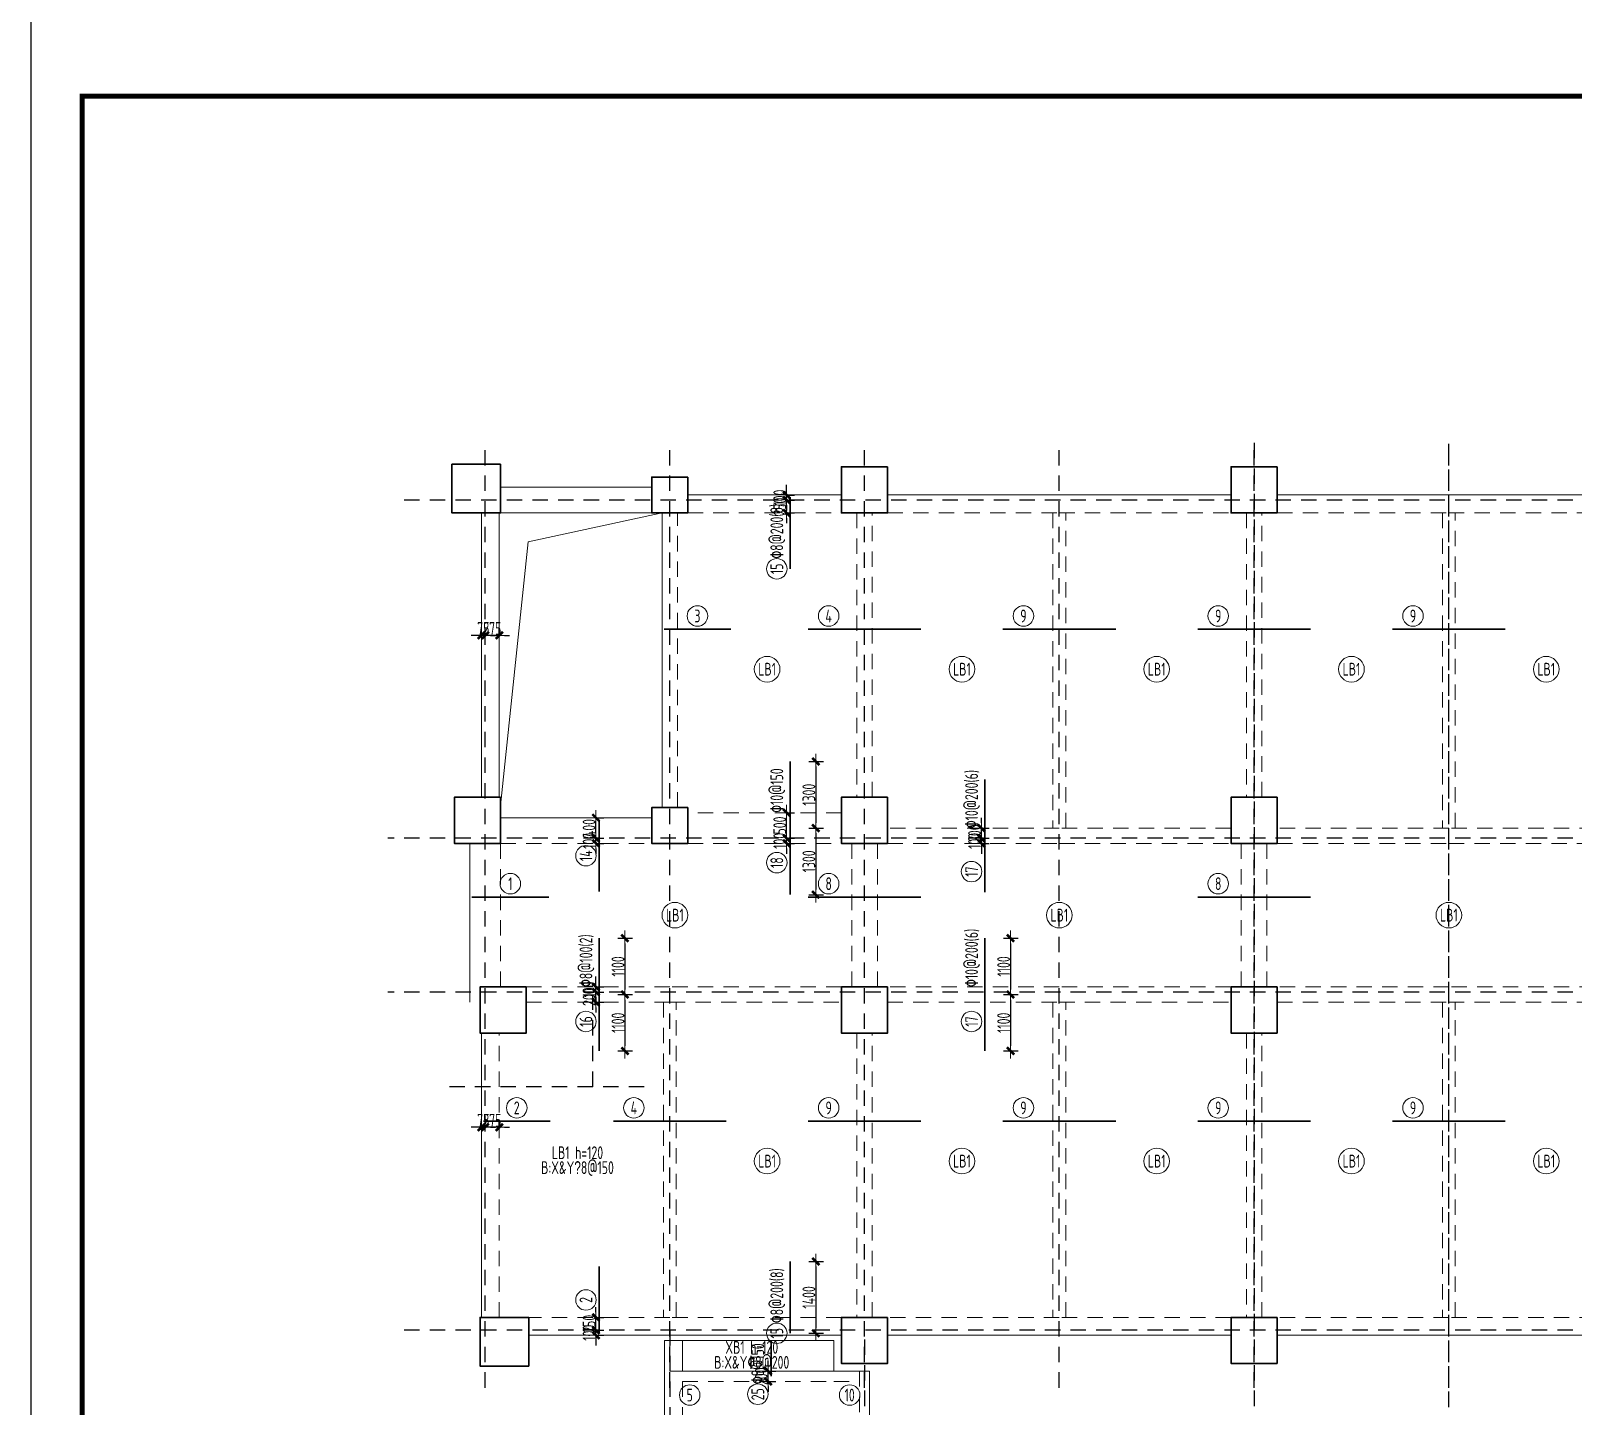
# Model space of a CAD drawing. Header units: millimetres. Extents: x 539196 to 807275, y 431843 to 1156631.
# Drawn here: x 747875 to 777965, y 908376 to 935218 of the extents above; entities that cross this region are included whole.
import ezdxf
from ezdxf.enums import TextEntityAlignment as Align

# ---------------------------------------------------------------- set-up
doc = ezdxf.new("R2010")
doc.units = ezdxf.units.MM
doc.header["$MEASUREMENT"] = 0
doc.linetypes.add('DOTE', pattern=[2.42, 2, -0.2, 0.02, -0.2])
doc.linetypes.add('虚线', pattern=[500, 300, -200])
doc.layers.add('DOTE', color=1, linetype='DOTE')
doc.layers.add('PUB_TITLE', color=4, linetype='Continuous')
for name, color, linetype, lineweight in [('尺寸标注-梁', 3, 'Continuous', 18), ('板洞边线', 253, 'Continuous', 18), ('楼板正筋文字', 7, 'Continuous', 18), ('楼板负筋文字', 7, 'Continuous', 18), ('楼板负筋标注', 3, 'Continuous', 18), ('楼板负筋编号', 3, 'Continuous', 18), ('楼板负筋钢筋', 1, 'Continuous', 35), ('砼柱', 2, 'Continuous', 35), ('砼梁', 4, 'Continuous', 18), ('轴线标注', 3, 'Continuous', 18)]:
    doc.layers.add(name, color=color, linetype=linetype, lineweight=lineweight)
doc.styles.add('样式 1_yjk_yjk_yjk_yjk_yjk_yjk_yjk_yjk_yjk_yjk_yjk_yjk_yjk_yjk_yjk_yjk', font='yjkeng.shx', dxfattribs={"width": 0.7, "bigfont": 'yjkchn.shx'})
doc.dimstyles.new('盈建科结构_yjk_yjk_yjk_yjk_yjk_yjk_yjk_yjk_yjk_yjk_yjk_yjk_yjk_yjk_yjk_yjk', dxfattribs={"dimscale": 100, "dimtxt": 2.5, "dimasz": 1, "dimexe": 1.5, "dimexo": 0.625, "dimgap": 0.1, "dimtad": 1, "dimdec": 0, "dimrnd": 1, "dimzin": 0, "dimdsep": 46, "dimtxsty": '样式 1_yjk_yjk_yjk_yjk_yjk_yjk_yjk_yjk_yjk_yjk_yjk_yjk_yjk_yjk_yjk_yjk', "dimblk": '_yjkbk', "dimblk1": 'ARCHTICK', "dimblk2": 'ARCHTICK', "dimcen": 0.09, "dimadec": 0, "dimazin": 0, "dimtfac": 1, "dimtdec": 4, "dimtix": 1, "dimtmove": 2, "dimatfit": 3, "dimfxl": 0, "dimtolj": 1, "dimtzin": 0, "dimarcsym": 0})

# ---------------------------------------------------------------- blocks, each defined once
blk = doc.blocks.new('_yjkbk')
blk.add_line((-1, 0), (1.5, 0))
blk.add_lwpolyline([(-0.7, -0.7, 0.5, 0.5, 0), (0.7, 0.7, 0.5, 0.5, 0)], format="xyseb")
blk = doc.blocks.new('*D737')
at = {"layer": 'Defpoints', "color": 0}
for p in [(758900, 909859), (758900, 909759), (758901, 909859)]:
    blk.add_point(p, dxfattribs=at)
at = {"layer": '尺寸标注-梁', "color": 0, "lineweight": -2}
for p, q in [((758901, 909959), (758901, 910059)), ((758900, 909859), (759051, 909859)), ((758900, 909759), (759051, 909759)), ((758901, 909759), (758901, 909859)), ((758901, 909659), (758901, 909559))]:
    blk.add_line(p, q, dxfattribs=at)
at = {"layer": '尺寸标注-梁', "color": 0, "lineweight": -2, "xscale": 100, "yscale": 100, "zscale": 100}
for p, rotation in [((758901, 909859), 270), ((758901, 909759), 90)]:
    blk.add_blockref('_yjkbk', p, dxfattribs=dict(at, rotation=rotation))
at = {"layer": '尺寸标注-梁', "color": 0, "insert": (758766, 909809), "char_height": 250, "attachment_point": 5, "rotation": 90, "style": '样式 1_yjk_yjk_yjk_yjk_yjk_yjk_yjk_yjk_yjk_yjk_yjk_yjk_yjk_yjk_yjk_yjk'}
blk.add_mtext('\\A1;100', dxfattribs=at)
blk = doc.blocks.new('_ARCHTICK')
at = {"color": 0, "linetype": 'ByBlock', "const_width": 0.15}
blk.add_lwpolyline([(-0.5, -0.5), (0.5, 0.5)], dxfattribs=at)
blk = doc.blocks.new('*D738')
at = {"layer": 'Defpoints', "color": 0}
for p in [(758900, 910109), (758901, 910109), (758900, 909859)]:
    blk.add_point(p, dxfattribs=at)
at = {"layer": '尺寸标注-梁', "color": 0, "lineweight": -2}
for p, q in [((758901, 910209), (758901, 910309)), ((758900, 910109), (759051, 910109)), ((758901, 909859), (758901, 910109)), ((758900, 909859), (759051, 909859)), ((758901, 909759), (758901, 909659))]:
    blk.add_line(p, q, dxfattribs=at)
at = {"layer": '尺寸标注-梁', "color": 0, "lineweight": -2, "xscale": 100, "yscale": 100, "zscale": 100}
for p, rotation in [((758901, 910109), 270), ((758901, 909859), 90)]:
    blk.add_blockref('_yjkbk', p, dxfattribs=dict(at, rotation=rotation))
at = {"layer": '尺寸标注-梁', "color": 0, "insert": (758766, 909984), "char_height": 250, "attachment_point": 5, "rotation": 90, "style": '样式 1_yjk_yjk_yjk_yjk_yjk_yjk_yjk_yjk_yjk_yjk_yjk_yjk_yjk_yjk_yjk_yjk'}
blk.add_mtext('\\A1;250', dxfattribs=at)
blk = doc.blocks.new('*D739')
at = {"layer": 'Defpoints', "color": 0}
for p in [(756740, 913820), (756740, 913819), (757015, 913819)]:
    blk.add_point(p, dxfattribs=at)
at = {"layer": '尺寸标注-梁', "color": 0, "lineweight": -2}
for p, q in [((756740, 913819), (756740, 913970)), ((757015, 913819), (757015, 913970)), ((756640, 913820), (756540, 913820)), ((757015, 913820), (756740, 913820)), ((757115, 913820), (757215, 913820))]:
    blk.add_line(p, q, dxfattribs=at)
at = {"layer": '尺寸标注-梁', "color": 0, "lineweight": -2, "xscale": 100, "yscale": 100, "zscale": 100}
blk.add_blockref('_yjkbk', (756740, 913820), dxfattribs=at)
at = {"layer": '尺寸标注-梁', "color": 0, "lineweight": -2, "xscale": 100, "yscale": 100, "zscale": 100, "rotation": 180}
blk.add_blockref('_yjkbk', (757015, 913820), dxfattribs=at)
at = {"layer": '尺寸标注-梁', "color": 0, "insert": (756878, 913955), "char_height": 250, "attachment_point": 5, "style": '样式 1_yjk_yjk_yjk_yjk_yjk_yjk_yjk_yjk_yjk_yjk_yjk_yjk_yjk_yjk_yjk_yjk'}
blk.add_mtext('\\A1;275', dxfattribs=at)
blk = doc.blocks.new('*D740')
at = {"layer": 'Defpoints', "color": 0}
for p in [(756665, 913820), (756665, 913819), (756740, 913819)]:
    blk.add_point(p, dxfattribs=at)
at = {"layer": '尺寸标注-梁', "color": 0, "lineweight": -2}
for p, q in [((756665, 913819), (756665, 913970)), ((756740, 913819), (756740, 913970)), ((756565, 913820), (756465, 913820)), ((756740, 913820), (756665, 913820)), ((756840, 913820), (756940, 913820))]:
    blk.add_line(p, q, dxfattribs=at)
at = {"layer": '尺寸标注-梁', "color": 0, "lineweight": -2, "xscale": 100, "yscale": 100, "zscale": 100}
blk.add_blockref('_yjkbk', (756665, 913820), dxfattribs=at)
at = {"layer": '尺寸标注-梁', "color": 0, "lineweight": -2, "xscale": 100, "yscale": 100, "zscale": 100, "rotation": 180}
blk.add_blockref('_yjkbk', (756740, 913820), dxfattribs=at)
at = {"layer": '尺寸标注-梁', "color": 0, "insert": (756703, 913955), "char_height": 250, "attachment_point": 5, "style": '样式 1_yjk_yjk_yjk_yjk_yjk_yjk_yjk_yjk_yjk_yjk_yjk_yjk_yjk_yjk_yjk_yjk'}
blk.add_mtext('\\A1;75', dxfattribs=at)
blk = doc.blocks.new('*D741')
at = {"layer": 'Defpoints', "color": 0}
for p in [(756740, 923420), (756740, 923419), (757015, 923419)]:
    blk.add_point(p, dxfattribs=at)
at = {"layer": '尺寸标注-梁', "color": 0, "lineweight": -2}
for p, q in [((756740, 923419), (756740, 923570)), ((757015, 923419), (757015, 923570)), ((756640, 923420), (756540, 923420)), ((757015, 923420), (756740, 923420)), ((757115, 923420), (757215, 923420))]:
    blk.add_line(p, q, dxfattribs=at)
at = {"layer": '尺寸标注-梁', "color": 0, "lineweight": -2, "xscale": 100, "yscale": 100, "zscale": 100}
blk.add_blockref('_yjkbk', (756740, 923420), dxfattribs=at)
at = {"layer": '尺寸标注-梁', "color": 0, "lineweight": -2, "xscale": 100, "yscale": 100, "zscale": 100, "rotation": 180}
blk.add_blockref('_yjkbk', (757015, 923420), dxfattribs=at)
at = {"layer": '尺寸标注-梁', "color": 0, "insert": (756878, 923555), "char_height": 250, "attachment_point": 5, "style": '样式 1_yjk_yjk_yjk_yjk_yjk_yjk_yjk_yjk_yjk_yjk_yjk_yjk_yjk_yjk_yjk_yjk'}
blk.add_mtext('\\A1;275', dxfattribs=at)
blk = doc.blocks.new('*D742')
at = {"layer": 'Defpoints', "color": 0}
for p in [(756665, 923420), (756665, 923419), (756740, 923419)]:
    blk.add_point(p, dxfattribs=at)
at = {"layer": '尺寸标注-梁', "color": 0, "lineweight": -2}
for p, q in [((756665, 923419), (756665, 923570)), ((756740, 923419), (756740, 923570)), ((756565, 923420), (756465, 923420)), ((756740, 923420), (756665, 923420)), ((756840, 923420), (756940, 923420))]:
    blk.add_line(p, q, dxfattribs=at)
at = {"layer": '尺寸标注-梁', "color": 0, "lineweight": -2, "xscale": 100, "yscale": 100, "zscale": 100}
blk.add_blockref('_yjkbk', (756665, 923420), dxfattribs=at)
at = {"layer": '尺寸标注-梁', "color": 0, "lineweight": -2, "xscale": 100, "yscale": 100, "zscale": 100, "rotation": 180}
blk.add_blockref('_yjkbk', (756740, 923420), dxfattribs=at)
at = {"layer": '尺寸标注-梁', "color": 0, "insert": (756703, 923555), "char_height": 250, "attachment_point": 5, "style": '样式 1_yjk_yjk_yjk_yjk_yjk_yjk_yjk_yjk_yjk_yjk_yjk_yjk_yjk_yjk_yjk_yjk'}
blk.add_mtext('\\A1;75', dxfattribs=at)
blk = doc.blocks.new('*D743')
at = {"layer": 'Defpoints', "color": 0}
for p in [(758900, 919459), (758900, 919359), (758901, 919459)]:
    blk.add_point(p, dxfattribs=at)
at = {"layer": '尺寸标注-梁', "color": 0, "lineweight": -2}
for p, q in [((758901, 919559), (758901, 919659)), ((758900, 919459), (759051, 919459)), ((758900, 919359), (759051, 919359)), ((758901, 919359), (758901, 919459)), ((758901, 919259), (758901, 919159))]:
    blk.add_line(p, q, dxfattribs=at)
at = {"layer": '尺寸标注-梁', "color": 0, "lineweight": -2, "xscale": 100, "yscale": 100, "zscale": 100}
for p, rotation in [((758901, 919459), 270), ((758901, 919359), 90)]:
    blk.add_blockref('_yjkbk', p, dxfattribs=dict(at, rotation=rotation))
at = {"layer": '尺寸标注-梁', "color": 0, "insert": (758766, 919409), "char_height": 250, "attachment_point": 5, "rotation": 90, "style": '样式 1_yjk_yjk_yjk_yjk_yjk_yjk_yjk_yjk_yjk_yjk_yjk_yjk_yjk_yjk_yjk_yjk'}
blk.add_mtext('\\A1;100', dxfattribs=at)
blk = doc.blocks.new('*D744')
at = {"layer": 'Defpoints', "color": 0}
for p in [(758900, 919859), (758901, 919859), (758900, 919459)]:
    blk.add_point(p, dxfattribs=at)
at = {"layer": '尺寸标注-梁', "color": 0, "lineweight": -2}
for p, q in [((758900, 919859), (759051, 919859)), ((758901, 919559), (758901, 919759)), ((758900, 919459), (759051, 919459))]:
    blk.add_line(p, q, dxfattribs=at)
at = {"layer": '尺寸标注-梁', "color": 0, "lineweight": -2, "xscale": 100, "yscale": 100, "zscale": 100}
for p, rotation in [((758901, 919859), 90), ((758901, 919459), 270)]:
    blk.add_blockref('_yjkbk', p, dxfattribs=dict(at, rotation=rotation))
at = {"layer": '尺寸标注-梁', "color": 0, "insert": (758766, 919659), "char_height": 250, "attachment_point": 5, "rotation": 90, "style": '样式 1_yjk_yjk_yjk_yjk_yjk_yjk_yjk_yjk_yjk_yjk_yjk_yjk_yjk_yjk_yjk_yjk'}
blk.add_mtext('\\A1;400', dxfattribs=at)
blk = doc.blocks.new('*D745')
at = {"layer": 'Defpoints', "color": 0}
for p in [(758900, 916459), (758900, 916259), (758901, 916459)]:
    blk.add_point(p, dxfattribs=at)
at = {"layer": '尺寸标注-梁', "color": 0, "lineweight": -2}
for p, q in [((758901, 916559), (758901, 916659)), ((758900, 916459), (759051, 916459)), ((758900, 916259), (759051, 916259)), ((758901, 916259), (758901, 916459)), ((758901, 916159), (758901, 916059))]:
    blk.add_line(p, q, dxfattribs=at)
at = {"layer": '尺寸标注-梁', "color": 0, "lineweight": -2, "xscale": 100, "yscale": 100, "zscale": 100}
for p, rotation in [((758901, 916459), 270), ((758901, 916259), 90)]:
    blk.add_blockref('_yjkbk', p, dxfattribs=dict(at, rotation=rotation))
at = {"layer": '尺寸标注-梁', "color": 0, "insert": (758766, 916359), "char_height": 250, "attachment_point": 5, "rotation": 90, "style": '样式 1_yjk_yjk_yjk_yjk_yjk_yjk_yjk_yjk_yjk_yjk_yjk_yjk_yjk_yjk_yjk_yjk'}
blk.add_mtext('\\A1;200', dxfattribs=at)
blk = doc.blocks.new('*D746')
at = {"layer": 'Defpoints', "color": 0}
for p in [(758900, 916559), (758901, 916559), (758900, 916459)]:
    blk.add_point(p, dxfattribs=at)
at = {"layer": '尺寸标注-梁', "color": 0, "lineweight": -2}
for p, q in [((758900, 916559), (759051, 916559)), ((758901, 916659), (758901, 916759)), ((758901, 916459), (758901, 916559)), ((758900, 916459), (759051, 916459)), ((758901, 916359), (758901, 916259))]:
    blk.add_line(p, q, dxfattribs=at)
at = {"layer": '尺寸标注-梁', "color": 0, "lineweight": -2, "xscale": 100, "yscale": 100, "zscale": 100}
for p, rotation in [((758901, 916559), 270), ((758901, 916459), 90)]:
    blk.add_blockref('_yjkbk', p, dxfattribs=dict(at, rotation=rotation))
at = {"layer": '尺寸标注-梁', "color": 0, "insert": (758766, 916509), "char_height": 250, "attachment_point": 5, "rotation": 90, "style": '样式 1_yjk_yjk_yjk_yjk_yjk_yjk_yjk_yjk_yjk_yjk_yjk_yjk_yjk_yjk_yjk_yjk'}
blk.add_mtext('\\A1;100', dxfattribs=at)
blk = doc.blocks.new('*D747')
at = {"layer": 'Defpoints', "color": 0}
for p in [(762620, 919459), (762620, 919359), (762621, 919459)]:
    blk.add_point(p, dxfattribs=at)
at = {"layer": '尺寸标注-梁', "color": 0, "lineweight": -2}
for p, q in [((762621, 919559), (762621, 919659)), ((762620, 919459), (762771, 919459)), ((762620, 919359), (762771, 919359)), ((762621, 919359), (762621, 919459)), ((762621, 919259), (762621, 919159))]:
    blk.add_line(p, q, dxfattribs=at)
at = {"layer": '尺寸标注-梁', "color": 0, "lineweight": -2, "xscale": 100, "yscale": 100, "zscale": 100}
for p, rotation in [((762621, 919459), 270), ((762621, 919359), 90)]:
    blk.add_blockref('_yjkbk', p, dxfattribs=dict(at, rotation=rotation))
at = {"layer": '尺寸标注-梁', "color": 0, "insert": (762486, 919409), "char_height": 250, "attachment_point": 5, "rotation": 90, "style": '样式 1_yjk_yjk_yjk_yjk_yjk_yjk_yjk_yjk_yjk_yjk_yjk_yjk_yjk_yjk_yjk_yjk'}
blk.add_mtext('\\A1;100', dxfattribs=at)
blk = doc.blocks.new('*D748')
at = {"layer": 'Defpoints', "color": 0}
for p in [(762620, 919959), (762621, 919959), (762620, 919459)]:
    blk.add_point(p, dxfattribs=at)
at = {"layer": '尺寸标注-梁', "color": 0, "lineweight": -2}
for p, q in [((762620, 919959), (762771, 919959)), ((762621, 919559), (762621, 919859)), ((762620, 919459), (762771, 919459))]:
    blk.add_line(p, q, dxfattribs=at)
at = {"layer": '尺寸标注-梁', "color": 0, "lineweight": -2, "xscale": 100, "yscale": 100, "zscale": 100}
for p, rotation in [((762621, 919959), 90), ((762621, 919459), 270)]:
    blk.add_blockref('_yjkbk', p, dxfattribs=dict(at, rotation=rotation))
at = {"layer": '尺寸标注-梁', "color": 0, "insert": (762486, 919709), "char_height": 250, "attachment_point": 5, "rotation": 90, "style": '样式 1_yjk_yjk_yjk_yjk_yjk_yjk_yjk_yjk_yjk_yjk_yjk_yjk_yjk_yjk_yjk_yjk'}
blk.add_mtext('\\A1;500', dxfattribs=at)
blk = doc.blocks.new('*D749')
at = {"layer": 'Defpoints', "color": 0}
for p in [(762620, 926059), (762621, 926059), (762620, 925809)]:
    blk.add_point(p, dxfattribs=at)
at = {"layer": '尺寸标注-梁', "color": 0, "lineweight": -2}
for p, q in [((762621, 926159), (762621, 926259)), ((762620, 926059), (762771, 926059)), ((762621, 925809), (762621, 926059)), ((762620, 925809), (762771, 925809)), ((762621, 925709), (762621, 925609))]:
    blk.add_line(p, q, dxfattribs=at)
at = {"layer": '尺寸标注-梁', "color": 0, "lineweight": -2, "xscale": 100, "yscale": 100, "zscale": 100}
for p, rotation in [((762621, 926059), 270), ((762621, 925809), 90)]:
    blk.add_blockref('_yjkbk', p, dxfattribs=dict(at, rotation=rotation))
at = {"layer": '尺寸标注-梁', "color": 0, "insert": (762486, 925934), "char_height": 250, "attachment_point": 5, "rotation": 90, "style": '样式 1_yjk_yjk_yjk_yjk_yjk_yjk_yjk_yjk_yjk_yjk_yjk_yjk_yjk_yjk_yjk_yjk'}
blk.add_mtext('\\A1;250', dxfattribs=at)
blk = doc.blocks.new('*D750')
at = {"layer": 'Defpoints', "color": 0}
for p in [(762620, 926159), (762620, 926059), (762621, 926159)]:
    blk.add_point(p, dxfattribs=at)
at = {"layer": '尺寸标注-梁', "color": 0, "lineweight": -2}
for p, q in [((762621, 926259), (762621, 926359)), ((762620, 926159), (762771, 926159)), ((762620, 926059), (762771, 926059)), ((762621, 926059), (762621, 926159)), ((762621, 925959), (762621, 925859))]:
    blk.add_line(p, q, dxfattribs=at)
at = {"layer": '尺寸标注-梁', "color": 0, "lineweight": -2, "xscale": 100, "yscale": 100, "zscale": 100}
for p, rotation in [((762621, 926159), 270), ((762621, 926059), 90)]:
    blk.add_blockref('_yjkbk', p, dxfattribs=dict(at, rotation=rotation))
at = {"layer": '尺寸标注-梁', "color": 0, "insert": (762486, 926109), "char_height": 250, "attachment_point": 5, "rotation": 90, "style": '样式 1_yjk_yjk_yjk_yjk_yjk_yjk_yjk_yjk_yjk_yjk_yjk_yjk_yjk_yjk_yjk_yjk'}
blk.add_mtext('\\A1;100', dxfattribs=at)
blk = doc.blocks.new('*D751')
at = {"layer": 'Defpoints', "color": 0}
for p in [(766420, 919459), (766420, 919359), (766421, 919459)]:
    blk.add_point(p, dxfattribs=at)
at = {"layer": '尺寸标注-梁', "color": 0, "lineweight": -2}
for p, q in [((766421, 919559), (766421, 919659)), ((766420, 919459), (766571, 919459)), ((766420, 919359), (766571, 919359)), ((766421, 919359), (766421, 919459)), ((766421, 919259), (766421, 919159))]:
    blk.add_line(p, q, dxfattribs=at)
at = {"layer": '尺寸标注-梁', "color": 0, "lineweight": -2, "xscale": 100, "yscale": 100, "zscale": 100}
for p, rotation in [((766421, 919459), 270), ((766421, 919359), 90)]:
    blk.add_blockref('_yjkbk', p, dxfattribs=dict(at, rotation=rotation))
at = {"layer": '尺寸标注-梁', "color": 0, "insert": (766286, 919409), "char_height": 250, "attachment_point": 5, "rotation": 90, "style": '样式 1_yjk_yjk_yjk_yjk_yjk_yjk_yjk_yjk_yjk_yjk_yjk_yjk_yjk_yjk_yjk_yjk'}
blk.add_mtext('\\A1;100', dxfattribs=at)
blk = doc.blocks.new('*D752')
at = {"layer": 'Defpoints', "color": 0}
for p in [(766420, 919659), (766421, 919659), (766420, 919459)]:
    blk.add_point(p, dxfattribs=at)
at = {"layer": '尺寸标注-梁', "color": 0, "lineweight": -2}
for p, q in [((766421, 919759), (766421, 919859)), ((766420, 919659), (766571, 919659)), ((766421, 919459), (766421, 919659)), ((766420, 919459), (766571, 919459)), ((766421, 919359), (766421, 919259))]:
    blk.add_line(p, q, dxfattribs=at)
at = {"layer": '尺寸标注-梁', "color": 0, "lineweight": -2, "xscale": 100, "yscale": 100, "zscale": 100}
for p, rotation in [((766421, 919659), 270), ((766421, 919459), 90)]:
    blk.add_blockref('_yjkbk', p, dxfattribs=dict(at, rotation=rotation))
at = {"layer": '尺寸标注-梁', "color": 0, "insert": (766286, 919559), "char_height": 250, "attachment_point": 5, "rotation": 90, "style": '样式 1_yjk_yjk_yjk_yjk_yjk_yjk_yjk_yjk_yjk_yjk_yjk_yjk_yjk_yjk_yjk_yjk'}
blk.add_mtext('\\A1;200', dxfattribs=at)
blk = doc.blocks.new('*D775')
at = {"layer": 'Defpoints', "color": 0}
for p in [(762260, 909059), (762261, 909059), (762260, 908859)]:
    blk.add_point(p, dxfattribs=at)
at = {"layer": '尺寸标注-梁', "color": 0, "lineweight": -2}
for p, q in [((762260, 909059), (762411, 909059)), ((762261, 909159), (762261, 909259)), ((762261, 908859), (762261, 909059)), ((762260, 908859), (762411, 908859)), ((762261, 908759), (762261, 908659))]:
    blk.add_line(p, q, dxfattribs=at)
at = {"layer": '尺寸标注-梁', "color": 0, "lineweight": -2, "xscale": 100, "yscale": 100, "zscale": 100}
for p, rotation in [((762261, 909059), 270), ((762261, 908859), 90)]:
    blk.add_blockref('_yjkbk', p, dxfattribs=dict(at, rotation=rotation))
at = {"layer": '尺寸标注-梁', "color": 0, "insert": (762126, 908959), "char_height": 250, "attachment_point": 5, "rotation": 90, "style": '样式 1_yjk_yjk_yjk_yjk_yjk_yjk_yjk_yjk_yjk_yjk_yjk_yjk_yjk_yjk_yjk_yjk'}
blk.add_mtext('\\A1;200', dxfattribs=at)
blk = doc.blocks.new('*D813')
at = {"layer": 'Defpoints', "color": 0}
for p in [(762989, 911199), (762989, 909799), (763189, 909799)]:
    blk.add_point(p, dxfattribs=at)
at = {"layer": '楼板负筋标注', "color": 0, "lineweight": -2}
for p, q in [((763051, 911199), (763339, 911199)), ((763189, 911099), (763189, 909899)), ((763051, 909799), (763339, 909799))]:
    blk.add_line(p, q, dxfattribs=at)
at = {"layer": '楼板负筋标注', "color": 0, "lineweight": -2, "xscale": 100, "yscale": 100, "zscale": 100}
for p, rotation in [((763189, 911199), 90), ((763189, 909799), 270)]:
    blk.add_blockref('_yjkbk', p, dxfattribs=dict(at, rotation=rotation))
at = {"layer": '楼板负筋标注', "color": 0, "insert": (763054, 910499), "char_height": 250, "attachment_point": 5, "rotation": 90, "style": '样式 1_yjk_yjk_yjk_yjk_yjk_yjk_yjk_yjk_yjk_yjk_yjk_yjk_yjk_yjk_yjk_yjk'}
blk.add_mtext('\\A1;1400', dxfattribs=at)
blk = doc.blocks.new('*D814')
at = {"layer": 'Defpoints', "color": 0}
for p in [(759265, 916409), (759265, 915309), (759465, 915309)]:
    blk.add_point(p, dxfattribs=at)
at = {"layer": '楼板负筋标注', "color": 0, "lineweight": -2}
for p, q in [((759327, 916409), (759615, 916409)), ((759465, 916309), (759465, 915409)), ((759327, 915309), (759615, 915309))]:
    blk.add_line(p, q, dxfattribs=at)
at = {"layer": '楼板负筋标注', "color": 0, "lineweight": -2, "xscale": 100, "yscale": 100, "zscale": 100}
for p, rotation in [((759465, 916409), 90), ((759465, 915309), 270)]:
    blk.add_blockref('_yjkbk', p, dxfattribs=dict(at, rotation=rotation))
at = {"layer": '楼板负筋标注', "color": 0, "insert": (759330, 915859), "char_height": 250, "attachment_point": 5, "rotation": 90, "style": '样式 1_yjk_yjk_yjk_yjk_yjk_yjk_yjk_yjk_yjk_yjk_yjk_yjk_yjk_yjk_yjk_yjk'}
blk.add_mtext('\\A1;1100', dxfattribs=at)
blk = doc.blocks.new('*D815')
at = {"layer": 'Defpoints', "color": 0}
for p in [(759265, 917509), (759265, 916409), (759465, 916409)]:
    blk.add_point(p, dxfattribs=at)
at = {"layer": '楼板负筋标注', "color": 0, "lineweight": -2}
for p, q in [((759327, 917509), (759615, 917509)), ((759465, 917409), (759465, 916509)), ((759327, 916409), (759615, 916409))]:
    blk.add_line(p, q, dxfattribs=at)
at = {"layer": '楼板负筋标注', "color": 0, "lineweight": -2, "xscale": 100, "yscale": 100, "zscale": 100}
for p, rotation in [((759465, 917509), 90), ((759465, 916409), 270)]:
    blk.add_blockref('_yjkbk', p, dxfattribs=dict(at, rotation=rotation))
at = {"layer": '楼板负筋标注', "color": 0, "insert": (759330, 916959), "char_height": 250, "attachment_point": 5, "rotation": 90, "style": '样式 1_yjk_yjk_yjk_yjk_yjk_yjk_yjk_yjk_yjk_yjk_yjk_yjk_yjk_yjk_yjk_yjk'}
blk.add_mtext('\\A1;1100', dxfattribs=at)
blk = doc.blocks.new('*D816')
at = {"layer": 'Defpoints', "color": 0}
for p in [(766789, 916409), (766789, 915309), (766989, 915309)]:
    blk.add_point(p, dxfattribs=at)
at = {"layer": '楼板负筋标注', "color": 0, "lineweight": -2}
for p, q in [((766851, 916409), (767139, 916409)), ((766989, 916309), (766989, 915409)), ((766851, 915309), (767139, 915309))]:
    blk.add_line(p, q, dxfattribs=at)
at = {"layer": '楼板负筋标注', "color": 0, "lineweight": -2, "xscale": 100, "yscale": 100, "zscale": 100}
for p, rotation in [((766989, 916409), 90), ((766989, 915309), 270)]:
    blk.add_blockref('_yjkbk', p, dxfattribs=dict(at, rotation=rotation))
at = {"layer": '楼板负筋标注', "color": 0, "insert": (766854, 915859), "char_height": 250, "attachment_point": 5, "rotation": 90, "style": '样式 1_yjk_yjk_yjk_yjk_yjk_yjk_yjk_yjk_yjk_yjk_yjk_yjk_yjk_yjk_yjk_yjk'}
blk.add_mtext('\\A1;1100', dxfattribs=at)
blk = doc.blocks.new('*D817')
at = {"layer": 'Defpoints', "color": 0}
for p in [(766789, 917509), (766789, 916409), (766989, 916409)]:
    blk.add_point(p, dxfattribs=at)
at = {"layer": '楼板负筋标注', "color": 0, "lineweight": -2}
for p, q in [((766851, 917509), (767139, 917509)), ((766989, 917409), (766989, 916509)), ((766851, 916409), (767139, 916409))]:
    blk.add_line(p, q, dxfattribs=at)
at = {"layer": '楼板负筋标注', "color": 0, "lineweight": -2, "xscale": 100, "yscale": 100, "zscale": 100}
for p, rotation in [((766989, 917509), 90), ((766989, 916409), 270)]:
    blk.add_blockref('_yjkbk', p, dxfattribs=dict(at, rotation=rotation))
at = {"layer": '楼板负筋标注', "color": 0, "insert": (766854, 916959), "char_height": 250, "attachment_point": 5, "rotation": 90, "style": '样式 1_yjk_yjk_yjk_yjk_yjk_yjk_yjk_yjk_yjk_yjk_yjk_yjk_yjk_yjk_yjk_yjk'}
blk.add_mtext('\\A1;1100', dxfattribs=at)
blk = doc.blocks.new('*D818')
at = {"layer": 'Defpoints', "color": 0}
for p in [(762989, 919659), (762989, 918359), (763189, 918359)]:
    blk.add_point(p, dxfattribs=at)
at = {"layer": '楼板负筋标注', "color": 0, "lineweight": -2}
for p, q in [((763051, 919659), (763339, 919659)), ((763189, 919559), (763189, 918459)), ((763051, 918359), (763339, 918359))]:
    blk.add_line(p, q, dxfattribs=at)
at = {"layer": '楼板负筋标注', "color": 0, "lineweight": -2, "xscale": 100, "yscale": 100, "zscale": 100}
for p, rotation in [((763189, 919659), 90), ((763189, 918359), 270)]:
    blk.add_blockref('_yjkbk', p, dxfattribs=dict(at, rotation=rotation))
at = {"layer": '楼板负筋标注', "color": 0, "insert": (763054, 919009), "char_height": 250, "attachment_point": 5, "rotation": 90, "style": '样式 1_yjk_yjk_yjk_yjk_yjk_yjk_yjk_yjk_yjk_yjk_yjk_yjk_yjk_yjk_yjk_yjk'}
blk.add_mtext('\\A1;1300', dxfattribs=at)
blk = doc.blocks.new('*D819')
at = {"layer": 'Defpoints', "color": 0}
for p in [(762989, 920959), (762989, 919659), (763189, 919659)]:
    blk.add_point(p, dxfattribs=at)
at = {"layer": '楼板负筋标注', "color": 0, "lineweight": -2}
for p, q in [((763051, 920959), (763339, 920959)), ((763189, 920859), (763189, 919759)), ((763051, 919659), (763339, 919659))]:
    blk.add_line(p, q, dxfattribs=at)
at = {"layer": '楼板负筋标注', "color": 0, "lineweight": -2, "xscale": 100, "yscale": 100, "zscale": 100}
for p, rotation in [((763189, 920959), 90), ((763189, 919659), 270)]:
    blk.add_blockref('_yjkbk', p, dxfattribs=dict(at, rotation=rotation))
at = {"layer": '楼板负筋标注', "color": 0, "insert": (763054, 920309), "char_height": 250, "attachment_point": 5, "rotation": 90, "style": '样式 1_yjk_yjk_yjk_yjk_yjk_yjk_yjk_yjk_yjk_yjk_yjk_yjk_yjk_yjk_yjk_yjk'}
blk.add_mtext('\\A1;1300', dxfattribs=at)
blk = doc.blocks.new('jzzw')
at = {"layer": 'DOTE', "color": 1, "linetype": '虚线'}
for p, q in [((913786, 872027), (913786, 890469)), ((913786, 872027), (913786, 890469)), ((917386, 872027), (917386, 890469)), ((921186, 872027), (921186, 890469)), ((924986, 872027), (924986, 890469)), ((928786, 872027), (928786, 890469)), ((928786, 890469), (928786, 834829)), ((932586, 852149), (932586, 890469)), ((932586, 872027), (932586, 890469)), ((952506, 889349), (912186, 889349)), ((952506, 889349), (912186, 889349)), ((952506, 889349), (912186, 889349)), ((952506, 889349), (912186, 889349)), ((952506, 882749), (911886, 882749)), ((952506, 879749), (911886, 879749)), ((915886, 877899), (915886, 879749)), ((916886, 877899), (912886, 877899)), ((952506, 873149), (912186, 873149)), ((917386, 873149), (917386, 834829)), ((921186, 872969), (921186, 834829))]:
    blk.add_line(p, q, dxfattribs=at)

msp = doc.modelspace()

# ---------------------------------------------------------------- linework, layer by layer
at = {"layer": 'PUB_TITLE'}
msp.add_lwpolyline([(747875.2, 852343), (807275.2, 852343), (807275.2, 936443), (747875.2, 936443)], close=True, dxfattribs=at)
at = {"layer": 'PUB_TITLE', "const_width": 100}
msp.add_lwpolyline([(748875.2, 853343), (806275.2, 853343), (806275.2, 933943), (748875.2, 933943)], close=True, dxfattribs=at)
at = {"layer": '板洞边线'}
for p, q in [((760190.2, 925809.2), (757576.5, 925248)), ((757576.5, 925248), (757040.2, 920099.3)), ((757040.2, 920259.2), (757015.2, 920259.2)), ((757040.2, 920099.3), (757040.2, 920259.2))]:
    msp.add_line(p, q, dxfattribs=at)
at = {"layer": '楼板正筋文字'}
for centre in [(762240.2, 922759.2), (766040.2, 922759.2), (769840.2, 922759.2), (773640.2, 922759.2), (777440.2, 922759.2), (760440.2, 917959.2), (767940.2, 917959.2), (775540.2, 917959.2), (762240.2, 913159.2), (766040.2, 913159.2), (769840.2, 913159.2), (773640.2, 913159.2), (777440.2, 913159.2)]:
    msp.add_circle(centre, 250, dxfattribs=at)
at = {"layer": '楼板负筋编号'}
for centre in [(762428.6, 924719.2), (760880.2, 923798), (763440.2, 923798), (767240.2, 923798), (771040.2, 923798), (774840.2, 923798), (758705, 919119.2), (762428.6, 918984.2), (766228.6, 918809.2), (757230.2, 918573.2), (763440.2, 918573.2), (771040.2, 918573.2), (758705, 915884.2), (766228.6, 915884.2), (757355.2, 914198), (759640.2, 914198), (763440.2, 914198), (767240.2, 914198), (771040.2, 914198), (774840.2, 914198), (758705, 910449.2), (762428.6, 909799.2), (760730.2, 908593.4), (762057.8, 908609.2), (763850.2, 908593.4)]:
    msp.add_circle(centre, 200, dxfattribs=at)
at = {"layer": '楼板负筋钢筋'}
for points in [[(762688.6, 924719.2), (762688.6, 926119.2)], [(760230.2, 923538), (761530.2, 923538)], [(763040.2, 923538), (765240.2, 923538)], [(766840.2, 923538), (769040.2, 923538)], [(770640.2, 923538), (772840.2, 923538)], [(774440.2, 923538), (776640.2, 923538)], [(762688.6, 918359.2), (762688.6, 920959.2)], [(766488.6, 918409.2), (766488.6, 920609.2)], [(758965, 918419.2), (758965, 919819.2)], [(756480.2, 918313.2), (757980.2, 918313.2)], [(763040.2, 918313.2), (765240.2, 918313.2)], [(770640.2, 918313.2), (772840.2, 918313.2)], [(758965, 915309.2), (758965, 917509.2)], [(766488.6, 915309.2), (766488.6, 917509.2)], [(756705.2, 913938), (758005.2, 913938)], [(759240.2, 913938), (761440.2, 913938)], [(763040.2, 913938), (765240.2, 913938)], [(766840.2, 913938), (769040.2, 913938)], [(770640.2, 913938), (772840.2, 913938)], [(774440.2, 913938), (776640.2, 913938)], [(762688.6, 909799.2), (762688.6, 911199.2)], [(758965, 909799.2), (758965, 911099.2)], [(762317.8, 908959.2), (762317.8, 909659.2)]]:
    msp.add_lwpolyline(points, dxfattribs=at)
at = {"layer": '砼柱'}
for points in [[(757040.2, 926759.2), (756090.2, 926759.2), (756090.2, 925809.2), (757040.2, 925809.2)], [(760690.2, 926509.2), (759990.2, 926509.2), (759990.2, 925809.2), (760690.2, 925809.2)], [(764590.2, 926709.2), (763690.2, 926709.2), (763690.2, 925809.2), (764590.2, 925809.2)], [(772190.2, 926709.2), (771290.2, 926709.2), (771290.2, 925809.2), (772190.2, 925809.2)], [(757040.2, 920259.2), (756140.2, 920259.2), (756140.2, 919359.2), (757040.2, 919359.2)], [(764590.2, 920259.2), (763690.2, 920259.2), (763690.2, 919359.2), (764590.2, 919359.2)], [(772190.2, 920259.2), (771290.2, 920259.2), (771290.2, 919359.2), (772190.2, 919359.2)], [(760690.2, 920059.2), (759990.2, 920059.2), (759990.2, 919359.2), (760690.2, 919359.2)], [(757540.2, 916559.2), (756640.2, 916559.2), (756640.2, 915659.2), (757540.2, 915659.2)], [(764590.2, 916559.2), (763690.2, 916559.2), (763690.2, 915659.2), (764590.2, 915659.2)], [(772190.2, 916559.2), (771290.2, 916559.2), (771290.2, 915659.2), (772190.2, 915659.2)], [(757590.2, 910109.2), (756640.2, 910109.2), (756640.2, 909159.2), (757590.2, 909159.2)], [(764590.2, 910109.2), (763690.2, 910109.2), (763690.2, 909209.2), (764590.2, 909209.2)], [(772190.2, 910109.2), (771290.2, 910109.2), (771290.2, 909209.2), (772190.2, 909209.2)]]:
    msp.add_lwpolyline(points, close=True, dxfattribs=at)
at = {"layer": '砼梁'}
for p, q in [((759990.2, 926309.2), (757040.2, 926309.2)), ((763690.2, 926159.2), (760690.2, 926159.2)), ((767940.2, 926159.2), (764590.2, 926159.2)), ((771290.2, 926159.2), (767940.2, 926159.2)), ((775540.2, 926159.2), (772190.2, 926159.2)), ((778890.2, 926159.2), (775540.2, 926159.2)), ((756665.2, 925809.2), (756665.2, 920259.2)), ((757015.2, 920259.2), (757015.2, 925809.2)), ((757040.2, 925809.2), (759990.2, 925809.2)), ((760190.2, 925809.2), (760190.2, 920059.2)), ((759990.2, 919859.2), (757040.2, 919859.2)), ((756440.2, 919359.2), (756440.2, 916259.2)), ((756665.2, 915659.2), (756665.2, 910109.2)), ((757590.2, 909759.2), (760340.2, 909759.2)), ((760240.2, 909659.2), (760240.2, 909059.2)), ((760590.2, 909659.2), (760240.2, 909659.2)), ((760340.2, 909759.2), (763690.2, 909759.2)), ((760590.2, 909059.2), (760590.2, 909659.2)), ((764590.2, 909759.2), (767940.2, 909759.2)), ((767940.2, 909759.2), (771290.2, 909759.2)), ((772190.2, 909759.2), (775540.2, 909759.2)), ((775540.2, 909759.2), (778890.2, 909759.2)), ((760240.2, 909059.2), (760240.2, 907559.2)), ((763540.2, 909059.2), (760590.2, 909059.2)), ((764240.2, 909059.2), (763540.2, 909059.2)), ((764240.2, 907259.2), (764240.2, 909059.2))]:
    msp.add_line(p, q, dxfattribs=at)
at = {"layer": '砼梁', "linetype": '虚线'}
for p, q in [((760490.2, 920059.2), (760490.2, 925809.2)), ((760690.2, 925809.2), (763690.2, 925809.2)), ((763990.2, 925809.2), (763990.2, 920259.2)), ((764290.2, 920259.2), (764290.2, 925809.2)), ((764590.2, 925809.2), (767940.2, 925809.2)), ((767815.2, 925809.2), (767815.2, 919659.2)), ((767940.2, 925809.2), (771290.2, 925809.2)), ((768065.2, 919659.2), (768065.2, 925809.2)), ((771590.2, 925809.2), (771590.2, 920259.2)), ((771890.2, 920259.2), (771890.2, 925809.2)), ((772190.2, 925809.2), (775540.2, 925809.2)), ((775415.2, 925809.2), (775415.2, 919659.2)), ((775540.2, 925809.2), (778890.2, 925809.2)), ((775665.2, 919659.2), (775665.2, 925809.2)), ((763690.2, 919959.2), (760690.2, 919959.2)), ((767940.2, 919659.2), (764590.2, 919659.2)), ((771290.2, 919659.2), (767940.2, 919659.2)), ((775540.2, 919659.2), (772190.2, 919659.2)), ((778890.2, 919659.2), (775540.2, 919659.2)), ((757040.2, 916559.2), (757040.2, 919359.2)), ((757040.2, 919359.2), (759990.2, 919359.2)), ((760690.2, 919359.2), (763690.2, 919359.2)), ((763890.2, 919359.2), (763890.2, 916559.2)), ((764390.2, 916559.2), (764390.2, 919359.2)), ((764590.2, 919359.2), (767940.2, 919359.2)), ((767940.2, 919359.2), (771290.2, 919359.2)), ((771490.2, 919359.2), (771490.2, 916559.2)), ((771990.2, 916559.2), (771990.2, 919359.2)), ((772190.2, 919359.2), (775540.2, 919359.2)), ((775540.2, 919359.2), (778890.2, 919359.2)), ((760340.2, 916559.2), (757540.2, 916559.2)), ((763690.2, 916559.2), (760340.2, 916559.2)), ((767940.2, 916559.2), (764590.2, 916559.2)), ((771290.2, 916559.2), (767940.2, 916559.2)), ((775540.2, 916559.2), (772190.2, 916559.2)), ((778890.2, 916559.2), (775540.2, 916559.2)), ((757540.2, 916259.2), (760340.2, 916259.2)), ((760215.2, 916259.2), (760215.2, 910109.2)), ((760340.2, 916259.2), (763690.2, 916259.2)), ((760465.2, 910109.2), (760465.2, 916259.2)), ((764590.2, 916259.2), (767940.2, 916259.2)), ((767815.2, 916259.2), (767815.2, 910109.2)), ((767940.2, 916259.2), (771290.2, 916259.2)), ((768065.2, 910109.2), (768065.2, 916259.2)), ((772190.2, 916259.2), (775540.2, 916259.2)), ((775415.2, 916259.2), (775415.2, 910109.2)), ((775540.2, 916259.2), (778890.2, 916259.2)), ((775665.2, 910109.2), (775665.2, 916259.2)), ((757015.2, 910109.2), (757015.2, 915659.2)), ((763990.2, 915659.2), (763990.2, 910109.2)), ((764290.2, 910109.2), (764290.2, 915659.2)), ((771590.2, 915659.2), (771590.2, 910109.2)), ((771890.2, 910109.2), (771890.2, 915659.2)), ((760340.2, 910109.2), (757590.2, 910109.2)), ((763690.2, 910109.2), (760340.2, 910109.2)), ((767940.2, 910109.2), (764590.2, 910109.2)), ((771290.2, 910109.2), (767940.2, 910109.2)), ((775540.2, 910109.2), (772190.2, 910109.2)), ((778890.2, 910109.2), (775540.2, 910109.2)), ((760590.2, 907559.2), (760590.2, 909059.2)), ((764040.2, 909059.2), (764040.2, 907259.2)), ((760590.2, 908859.2), (763540.2, 908859.2)), ((763540.2, 908859.2), (764040.2, 908859.2))]:
    msp.add_line(p, q, dxfattribs=at)
at = {"layer": '轴线标注', "color": 9}
msp.add_lwpolyline([(760340.2, 909059.2), (763540.2, 909059.2), (763540.2, 909659.2), (760340.2, 909659.2)], close=True, dxfattribs=at)

# ---------------------------------------------------------------- block references
msp.add_blockref('jzzw', (-157045.6, 36710.3))

# ---------------------------------------------------------------- texts
at = {"layer": '楼板正筋文字', "linetype": 'Continuous', "char_height": 250, "attachment_point": 5, "line_spacing_factor": 0.7, "style": '样式 1_yjk_yjk_yjk_yjk_yjk_yjk_yjk_yjk_yjk_yjk_yjk_yjk_yjk_yjk_yjk_yjk'}
for insert in [(762240.2, 922759.2), (766040.2, 922759.2), (769840.2, 922759.2), (773640.2, 922759.2), (777440.2, 922759.2), (760440.2, 917959.2), (767940.2, 917959.2), (775540.2, 917959.2), (762240.2, 913159.2), (766040.2, 913159.2), (769840.2, 913159.2), (773640.2, 913159.2), (777440.2, 913159.2)]:
    msp.add_mtext('LB1', dxfattribs=dict(at, insert=insert))
at = {"layer": '楼板正筋文字', "color": 2, "linetype": 'Continuous', "char_height": 250, "attachment_point": 5, "line_spacing_factor": 0.7, "style": '样式 1_yjk_yjk_yjk_yjk_yjk_yjk_yjk_yjk_yjk_yjk_yjk_yjk_yjk_yjk_yjk_yjk'}
for s, insert in [('LB1 h=120\\PB:X&Y{\\fPMingLiU|b0|i0|c136|p18;\x82}8@150', (758540.2, 913159.2)), ('XB1 h=120\\PB:X&Y\x828@200', (761940.2, 909359.2))]:
    msp.add_mtext(s, dxfattribs=dict(at, insert=insert))
at = {"layer": '楼板负筋文字', "linetype": 'Continuous', "style": '样式 1_yjk_yjk_yjk_yjk_yjk_yjk_yjk_yjk_yjk_yjk_yjk_yjk_yjk_yjk_yjk_yjk', "width": 0.7}
for s, p in [('\x828@200(8)', (762628.6, 924919.2)), ('\x8210@150', (762628.6, 919959.2)), ('\x8210@200(6)', (766428.6, 919659.2)), ('\x828@100(2)', (758905, 916559.2)), ('\x8210@200(6)', (766428.6, 916559.2)), ('\x828@200(8)', (762628.6, 909999.2)), ('\x828@150', (762257.8, 908809.2))]:
    msp.add_text(s, height=250, rotation=449.99999, dxfattribs=at).set_placement(p, align=Align.BOTTOM_LEFT)
at = {"layer": '楼板负筋编号', "linetype": 'Continuous', "style": '样式 1_yjk_yjk_yjk_yjk_yjk_yjk_yjk_yjk_yjk_yjk_yjk_yjk_yjk_yjk_yjk_yjk', "width": 0.7}
for s, p in [('15', (762428.6, 924719.2)), ('14', (758705, 919119.2)), ('18', (762428.6, 918984.2)), ('17', (766228.6, 918809.2)), ('16', (758705, 915884.2)), ('17', (766228.6, 915884.2)), ('2', (758705, 910449.2)), ('15', (762428.6, 909799.2)), ('25', (762057.8, 908609.2))]:
    msp.add_text(s, height=250, rotation=449.99999, dxfattribs=at).set_placement(p, align=Align.MIDDLE_CENTER)
for s, p in [('3', (760880.2, 923798)), ('4', (763440.2, 923798)), ('9', (767240.2, 923798)), ('9', (771040.2, 923798)), ('9', (774840.2, 923798)), ('1', (757230.2, 918573.2)), ('8', (763440.2, 918573.2)), ('8', (771040.2, 918573.2)), ('2', (757355.2, 914198)), ('4', (759640.2, 914198)), ('9', (763440.2, 914198)), ('9', (767240.2, 914198)), ('9', (771040.2, 914198)), ('9', (774840.2, 914198)), ('5', (760730.2, 908593.4)), ('10', (763850.2, 908593.4))]:
    msp.add_text(s, height=250, dxfattribs=at).set_placement(p, align=Align.MIDDLE_CENTER)

# ---------------------------------------------------------------- dimensions: what is measured, and where the dimension line sits
at = {"layer": '尺寸标注-梁'}
for p1, p2, picture, middle in [((762620.2, 926059.2), (762620.2, 926159.2), '*D750', (762486.2, 926109.2)), ((762620.2, 925809.2), (762620.2, 926059.2), '*D749', (762486.2, 925934.2)), ((756740.2, 923419.2), (756665.2, 923419.2), '*D742', (756702.7, 923555.2)), ((757015.2, 923419.2), (756740.2, 923419.2), '*D741', (756877.7, 923555.2)), ((758900.2, 919459.2), (758900.2, 919859.2), '*D744', (758766.2, 919659.2)), ((762620.2, 919459.2), (762620.2, 919959.2), '*D748', (762486.2, 919709.2)), ((766420.2, 919459.2), (766420.2, 919659.2), '*D752', (766286.2, 919559.2)), ((758900.2, 919359.2), (758900.2, 919459.2), '*D743', (758766.2, 919409.2)), ((762620.2, 919359.2), (762620.2, 919459.2), '*D747', (762486.2, 919409.2)), ((766420.2, 919359.2), (766420.2, 919459.2), '*D751', (766286.2, 919409.2)), ((758900.2, 916459.2), (758900.2, 916559.2), '*D746', (758766.2, 916509.2)), ((758900.2, 916259.2), (758900.2, 916459.2), '*D745', (758766.2, 916359.2)), ((756740.2, 913819.2), (756665.2, 913819.2), '*D740', (756702.7, 913955.2)), ((757015.2, 913819.2), (756740.2, 913819.2), '*D739', (756877.7, 913955.2)), ((758900.2, 909859.2), (758900.2, 910109.2), '*D738', (758766.2, 909984.2)), ((758900.2, 909759.2), (758900.2, 909859.2), '*D737', (758766.2, 909809.2)), ((762260.2, 908859.2), (762260.2, 909059.2), '*D775', (762126.2, 908959.2))]:
    dim = msp.add_aligned_dim(p1=p1, p2=p2, distance=-1, dimstyle='盈建科结构_yjk_yjk_yjk_yjk_yjk_yjk_yjk_yjk_yjk_yjk_yjk_yjk_yjk_yjk_yjk_yjk', override={"dimscale": 100, "dimtxt": 2.5, "dimasz": 1, "dimexe": 1.5, "dimexo": 0, "dimgap": 0.1, "dimtad": 1, "dimlfac": 1, "dimrnd": 5, "dimdle": 0, "dimfxlon": 0}, dxfattribs=at)
    dim.commit()
    dim.dimension.update_dxf_attribs({"geometry": picture, "text_midpoint": middle})
at = {"layer": '楼板负筋标注'}
for p1, p2, text, picture, middle in [((762988.6, 920959.2), (762988.6, 919659.2), '1300', '*D819', (763053.6, 920309.2)), ((762988.6, 919659.2), (762988.6, 918359.2), '1300', '*D818', (763053.6, 919009.2)), ((759265, 917509.2), (759265, 916409.2), '1100', '*D815', (759330, 916959.2)), ((766788.6, 917509.2), (766788.6, 916409.2), '1100', '*D817', (766853.6, 916959.2)), ((759265, 916409.2), (759265, 915309.2), '1100', '*D814', (759330, 915859.2)), ((766788.6, 916409.2), (766788.6, 915309.2), '1100', '*D816', (766853.6, 915859.2)), ((762988.6, 911199.2), (762988.6, 909799.2), '1400', '*D813', (763053.6, 910499.2))]:
    dim = msp.add_aligned_dim(p1=p1, p2=p2, distance=200, text=text, dimstyle='盈建科结构_yjk_yjk_yjk_yjk_yjk_yjk_yjk_yjk_yjk_yjk_yjk_yjk_yjk_yjk_yjk_yjk', override={"dimscale": 100, "dimtxt": 2.5, "dimasz": 1, "dimexe": 1.5, "dimexo": 0.625, "dimgap": 0.1, "dimtad": 1, "dimlfac": 1, "dimrnd": 5, "dimdle": 0, "dimfxlon": 0}, dxfattribs=at)
    dim.commit()
    dim.dimension.update_dxf_attribs({"geometry": picture, "text_midpoint": middle})

doc.saveas('drawing.dxf')
